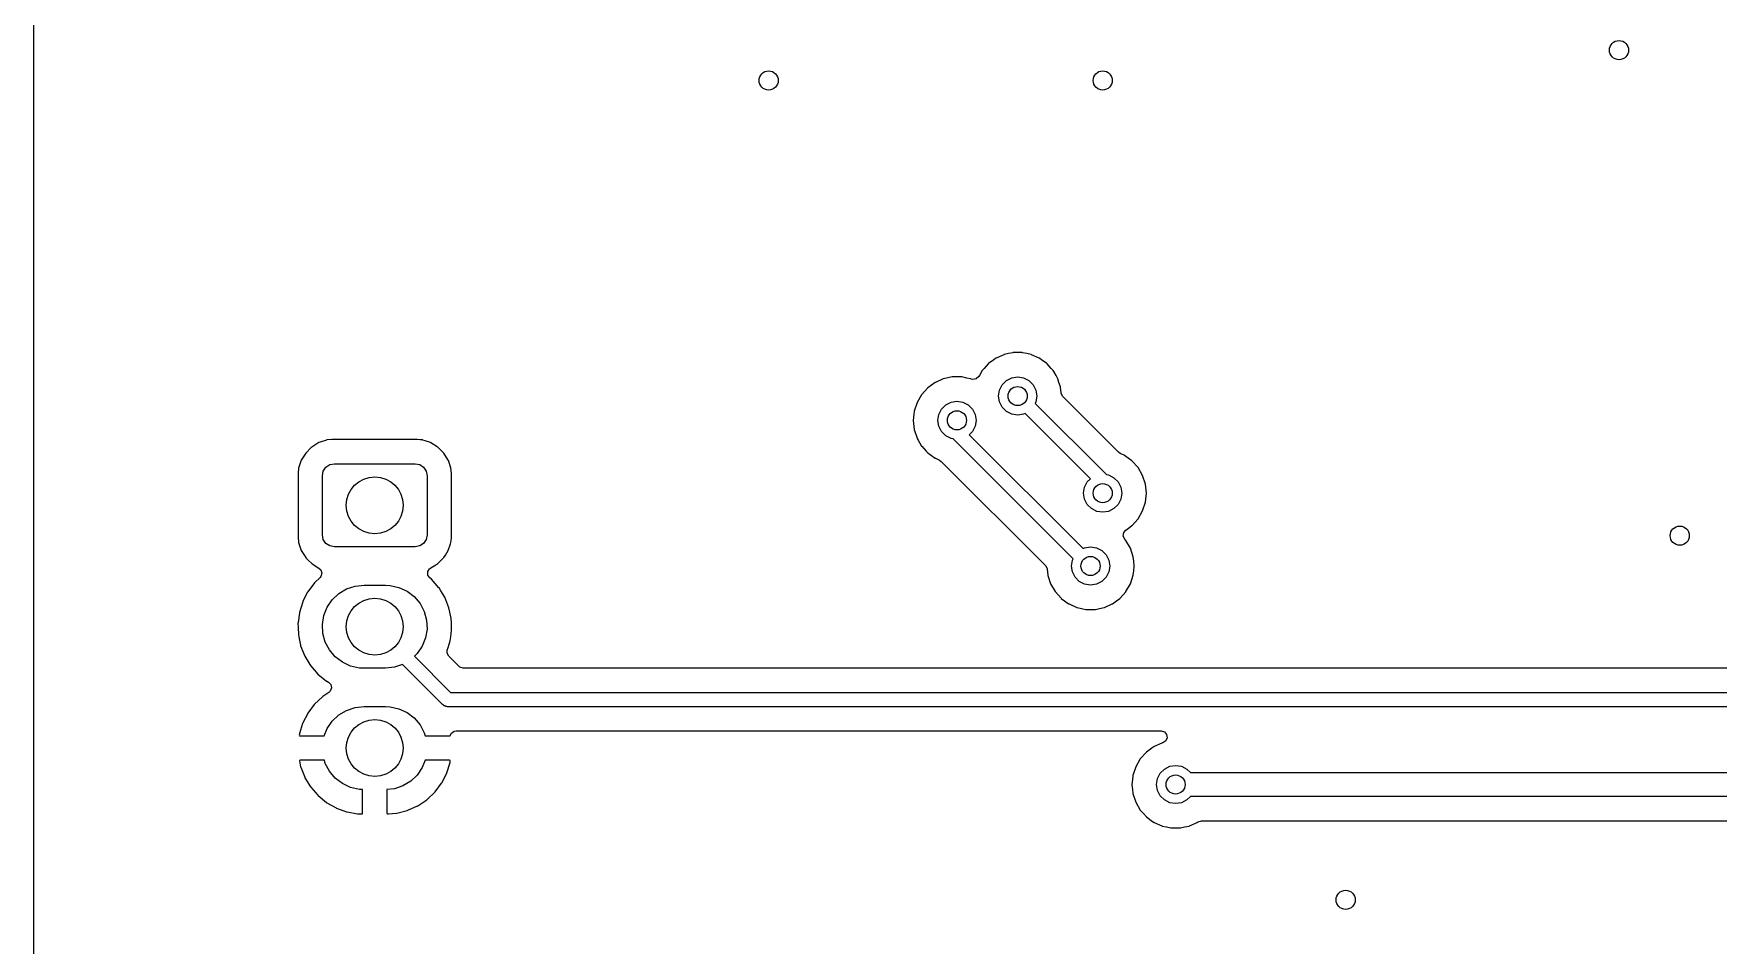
# Model space of a CAD drawing. Extents: x 51 to 243, y -135 to -54.
# Drawn here: x 51.31 to 86.53, y -94.3 to -75.22 of the extents above; entities that cross this region are included whole.
import ezdxf

# ---------------------------------------------------------------- set-up
doc = ezdxf.new("R2010")
doc.units = 0
doc.layers.add('BLACK', color=7, linetype='CONTINUOUS')

msp = doc.modelspace()

# ---------------------------------------------------------------- linework, layer by layer
at = {"layer": 'BLACK', "linetype": 'CONTINUOUS'}
for p, q in [((51.3085, -135.255), (51.3085, -53.9745)), ((71.3842, -82.0427), (71.2707, -82.1251)), ((71.4199, -82.0168), (71.3842, -82.0427)), ((71.4252, -82.0129), (71.4199, -82.0168)), ((71.4199, -82.0168), (71.4199, -82.0168)), ((71.4313, -82.0102), (71.4252, -82.0129)), ((71.5937, -81.9379), (71.4313, -82.0102)), ((71.4313, -82.0102), (71.4313, -82.0102)), ((71.5997, -81.9352), (71.5937, -81.9379)), ((71.5937, -81.9379), (71.5937, -81.9379)), ((71.6931, -81.9154), (71.5997, -81.9352)), ((71.7801, -81.8969), (71.6931, -81.9154)), ((71.7865, -81.8955), (71.7801, -81.8969)), ((71.7801, -81.8969), (71.7801, -81.8969)), ((71.9775, -81.8955), (71.7865, -81.8955)), ((71.9839, -81.8969), (71.9775, -81.8955)), ((72.0709, -81.9154), (71.9839, -81.8969)), ((71.9839, -81.8969), (71.9839, -81.8969)), ((72.1643, -81.9352), (72.0709, -81.9154)), ((72.1703, -81.9379), (72.1643, -81.9352)), ((72.3327, -82.0102), (72.1703, -81.9379)), ((72.1703, -81.9379), (72.1703, -81.9379)), ((72.3388, -82.0129), (72.3327, -82.0102)), ((72.3327, -82.0102), (72.3327, -82.0102)), ((72.3441, -82.0168), (72.3388, -82.0129)), ((72.3798, -82.0427), (72.3441, -82.0168)), ((72.3441, -82.0168), (72.3441, -82.0168)), ((72.4933, -82.1251), (72.3798, -82.0427)), ((70.5101, -82.4049), (70.4231, -82.4234)), ((70.5165, -82.4035), (70.5101, -82.4049)), ((70.5101, -82.4049), (70.5101, -82.4049)), ((70.7075, -82.4035), (70.5165, -82.4035)), ((70.7139, -82.4049), (70.7075, -82.4035)), ((70.8167, -82.4267), (70.7139, -82.4049)), ((70.7139, -82.4049), (70.7139, -82.4049)), ((71.0679, -82.397), (71.0165, -82.446)), ((71.0825, -82.3719), (71.0679, -82.397)), ((71.143, -82.2671), (71.0825, -82.3719)), ((71.1811, -82.2247), (71.143, -82.2671)), ((71.2663, -82.13), (71.1811, -82.2247)), ((71.2707, -82.1251), (71.2663, -82.13)), ((71.2663, -82.13), (71.2663, -82.13)), ((71.7584, -82.4236), (71.882, -82.404)), ((71.882, -82.404), (72.0056, -82.4236)), ((72.4977, -82.13), (72.4933, -82.1251)), ((72.5829, -82.2247), (72.4977, -82.13)), ((72.4977, -82.13), (72.4977, -82.13)), ((72.621, -82.2671), (72.5829, -82.2247)), ((72.636, -82.293), (72.621, -82.2671)), ((72.6839, -82.3759), (72.636, -82.293)), ((72.7165, -82.4324), (72.6839, -82.3759)), ((70.0007, -82.6331), (69.873, -82.7751)), ((70.1552, -82.5209), (70.0007, -82.6331)), ((70.1613, -82.5182), (70.1552, -82.5209)), ((70.3237, -82.4459), (70.1613, -82.5182)), ((70.1613, -82.5182), (70.1613, -82.5182)), ((70.3297, -82.4432), (70.3237, -82.4459)), ((70.3237, -82.4459), (70.3237, -82.4459)), ((70.4231, -82.4234), (70.3297, -82.4432)), ((70.8943, -82.4432), (70.8167, -82.4267)), ((70.9003, -82.4459), (70.8943, -82.4432)), ((70.9076, -82.4491), (70.9003, -82.4459)), ((70.9003, -82.4459), (70.9003, -82.4459)), ((70.9468, -82.4594), (70.9076, -82.4491)), ((71.0165, -82.446), (70.9468, -82.4594)), ((71.482, -82.804), (71.5016, -82.6804)), ((71.5016, -82.6804), (71.5584, -82.5689)), ((71.5584, -82.5689), (71.6469, -82.4804)), ((71.6469, -82.4804), (71.7584, -82.4236)), ((72.0056, -82.4236), (72.1171, -82.4804)), ((72.1171, -82.4804), (72.2056, -82.5689)), ((72.2056, -82.5689), (72.2624, -82.6804)), ((72.2624, -82.6804), (72.282, -82.804)), ((72.7211, -82.4465), (72.7165, -82.4324)), ((72.7453, -82.5209), (72.7211, -82.4465)), ((72.7755, -82.6141), (72.7453, -82.5209)), ((72.7762, -82.6206), (72.7755, -82.6141)), ((72.7888, -82.7398), (72.7762, -82.6206)), ((72.7762, -82.6206), (72.7762, -82.6206)), ((72.7909, -82.7534), (72.7888, -82.7398)), ((72.825, -82.8157), (72.7909, -82.7534)), ((69.7185, -83.1221), (69.7178, -83.1286)), ((69.7775, -82.9404), (69.7185, -83.1221)), ((69.873, -82.7751), (69.7775, -82.9404)), ((70.2316, -83.1884), (70.2884, -83.0769)), ((70.2884, -83.0769), (70.3769, -82.9884)), ((70.3769, -82.9884), (70.4884, -82.9316)), ((70.4884, -82.9316), (70.612, -82.912)), ((70.612, -82.912), (70.7356, -82.9316)), ((70.7356, -82.9316), (70.8471, -82.9884)), ((70.8471, -82.9884), (70.9356, -83.0769)), ((70.9356, -83.0769), (70.9924, -83.1884)), ((71.5016, -82.9276), (71.482, -82.804)), ((71.5584, -83.0391), (71.5016, -82.9276)), ((71.6469, -83.1276), (71.5584, -83.0391)), ((72.2624, -82.9276), (72.2473, -82.9572)), ((72.2473, -82.9572), (73.7386, -84.4484)), ((72.282, -82.804), (72.2624, -82.9276)), ((73.9874, -83.9781), (72.825, -82.8157)), ((69.7118, -83.185), (69.6985, -83.312)), ((69.6985, -83.312), (69.7185, -83.5019)), ((69.7178, -83.1286), (69.7118, -83.185)), ((69.7178, -83.1286), (69.7178, -83.1286)), ((70.212, -83.312), (70.2316, -83.1884)), ((70.2316, -83.4356), (70.212, -83.312)), ((70.2884, -83.5471), (70.2316, -83.4356)), ((70.9924, -83.4356), (70.9356, -83.5471)), ((70.9924, -83.1884), (71.012, -83.312)), ((71.012, -83.312), (70.9924, -83.4356)), ((71.7584, -83.1844), (71.6469, -83.1276)), ((71.882, -83.204), (71.7584, -83.1844)), ((72.0056, -83.1844), (71.882, -83.204)), ((72.0352, -83.1693), (72.0056, -83.1844)), ((73.4016, -84.5357), (72.0352, -83.1693)), ((57.2711, -83.7784), (57.1207, -83.8715)), ((57.3002, -83.7687), (57.2711, -83.7784)), ((57.4323, -83.7247), (57.3002, -83.7687)), ((57.4388, -83.7225), (57.4323, -83.7247)), ((57.4323, -83.7247), (57.4323, -83.7247)), ((57.4457, -83.7218), (57.4388, -83.7225)), ((57.5413, -83.7118), (57.4457, -83.7218)), ((57.4457, -83.7218), (57.4457, -83.7218)), ((57.5414, -83.7118), (57.5413, -83.7118)), ((57.5446, -83.7115), (57.5414, -83.7118)), ((59.3354, -83.7115), (57.5446, -83.7115)), ((59.39, -83.7171), (59.3354, -83.7115)), ((59.433, -83.7215), (59.39, -83.7171)), ((59.4399, -83.7222), (59.433, -83.7215)), ((59.433, -83.7215), (59.433, -83.7215)), ((59.4464, -83.7244), (59.4399, -83.7222)), ((59.495, -83.7405), (59.4464, -83.7244)), ((59.4464, -83.7244), (59.4464, -83.7244)), ((59.6077, -83.7779), (59.495, -83.7405)), ((59.614, -83.7817), (59.6077, -83.7779)), ((59.7476, -83.8641), (59.614, -83.7817)), ((59.614, -83.7817), (59.614, -83.7817)), ((69.7185, -83.5019), (69.7775, -83.6836)), ((69.7775, -83.6836), (69.7808, -83.6893)), ((69.7808, -83.6893), (69.7808, -83.6893)), ((69.7808, -83.6893), (69.8021, -83.7262)), ((69.8021, -83.7262), (69.873, -83.8489)), ((70.3769, -83.6356), (70.2884, -83.5471)), ((70.4884, -83.6924), (70.3769, -83.6356)), ((70.5334, -83.6996), (70.4884, -83.6924)), ((73.0407, -86.2068), (70.5334, -83.6996)), ((70.9356, -83.5471), (70.8704, -83.6123)), ((70.8704, -83.6123), (73.2528, -85.9947)), ((56.9029, -84.1473), (56.8472, -84.3151)), ((56.9957, -83.9967), (56.9029, -84.1473)), ((57.1057, -83.8865), (56.9957, -83.9967)), ((57.1155, -83.8767), (57.1057, -83.8865)), ((57.1207, -83.8715), (57.1155, -83.8767)), ((59.7583, -83.8707), (59.7476, -83.8641)), ((59.8835, -83.9957), (59.7583, -83.8707)), ((59.9765, -84.1461), (59.8835, -83.9957)), ((59.9789, -84.153), (59.9765, -84.1461)), ((60.0295, -84.3048), (59.9789, -84.153)), ((69.873, -83.8489), (69.8774, -83.8539)), ((69.8774, -83.8539), (69.8774, -83.8539)), ((69.8774, -83.8539), (69.9721, -83.959)), ((69.9721, -83.959), (70.0007, -83.9909)), ((70.0007, -83.9909), (70.1552, -84.1031)), ((70.1552, -84.1031), (70.1613, -84.1058)), ((70.1613, -84.1058), (70.1613, -84.1058)), ((70.1613, -84.1058), (70.2468, -84.1439)), ((70.2468, -84.1439), (70.2846, -84.1699)), ((70.2846, -84.1699), (72.463, -86.3483)), ((74.0252, -84.0041), (73.9874, -83.9781)), ((74.1107, -84.0422), (74.0252, -84.0041)), ((74.1168, -84.0449), (74.1107, -84.0422)), ((74.1107, -84.0422), (74.1107, -84.0422)), ((74.2713, -84.1571), (74.1168, -84.0449)), ((74.399, -84.2991), (74.2713, -84.1571)), ((56.8472, -84.3151), (56.8365, -84.4196)), ((56.8365, -84.4196), (56.8365, -85.7604)), ((57.345, -84.47), (57.364, -84.3743)), ((57.345, -85.71), (57.345, -84.47)), ((57.364, -84.3743), (57.4182, -84.2932)), ((57.4182, -84.2932), (57.4993, -84.239)), ((57.4993, -84.239), (57.595, -84.22)), ((57.595, -84.22), (59.285, -84.22)), ((59.285, -84.22), (59.3807, -84.239)), ((59.3807, -84.239), (59.4618, -84.2932)), ((59.4618, -84.2932), (59.516, -84.3743)), ((59.516, -84.3743), (59.535, -84.47)), ((59.535, -84.47), (59.535, -85.71)), ((60.0325, -84.3138), (60.0295, -84.3048)), ((60.0435, -84.4196), (60.0325, -84.3138)), ((60.0435, -85.7604), (60.0435, -84.4196)), ((73.7386, -84.4484), (73.7836, -84.4556)), ((73.7836, -84.4556), (73.8951, -84.5124)), ((73.8951, -84.5124), (73.9836, -84.6009)), ((74.4945, -84.4644), (74.399, -84.2991)), ((74.5535, -84.6461), (74.4945, -84.4644)), ((73.26, -84.836), (73.2796, -84.7124)), ((73.2796, -84.9596), (73.26, -84.836)), ((73.2796, -84.7124), (73.3364, -84.6009)), ((73.3364, -84.6009), (73.4016, -84.5357)), ((73.9836, -84.6009), (74.0404, -84.7124)), ((74.0404, -84.7124), (74.06, -84.836)), ((74.06, -84.836), (74.0404, -84.9596)), ((74.5735, -84.836), (74.5535, -84.6461)), ((74.5535, -85.0259), (74.5735, -84.836)), ((73.3364, -85.0711), (73.2796, -84.9596)), ((73.4249, -85.1596), (73.3364, -85.0711)), ((73.5364, -85.2164), (73.4249, -85.1596)), ((73.66, -85.236), (73.5364, -85.2164)), ((73.7836, -85.2164), (73.66, -85.236)), ((73.8951, -85.1596), (73.7836, -85.2164)), ((73.9836, -85.0711), (73.8951, -85.1596)), ((74.0404, -84.9596), (73.9836, -85.0711)), ((74.399, -85.3729), (74.4945, -85.2076)), ((74.4945, -85.2076), (74.5535, -85.0259)), ((74.1404, -85.6099), (74.2259, -85.5478)), ((74.2259, -85.5478), (74.2713, -85.5149)), ((74.2713, -85.5149), (74.2757, -85.51)), ((74.2757, -85.51), (74.3946, -85.3779)), ((74.3946, -85.3779), (74.399, -85.3729)), ((74.3946, -85.3779), (74.3946, -85.3779)), ((56.8365, -85.7604), (56.8368, -85.7636)), ((56.8368, -85.7636), (56.8368, -85.7636)), ((56.8368, -85.7636), (56.8463, -85.8547)), ((56.8463, -85.8547), (56.8475, -85.8662)), ((56.8475, -85.8662), (56.9034, -86.0339)), ((57.364, -85.8057), (57.345, -85.71)), ((57.4182, -85.8868), (57.364, -85.8057)), ((57.4993, -85.941), (57.4182, -85.8868)), ((57.595, -85.96), (57.4993, -85.941)), ((59.3807, -85.941), (59.285, -85.96)), ((59.4618, -85.8868), (59.3807, -85.941)), ((59.516, -85.8057), (59.4618, -85.8868)), ((59.535, -85.71), (59.516, -85.8057)), ((59.9771, -86.0327), (60.0219, -85.8978)), ((60.0219, -85.8978), (60.0306, -85.8714)), ((60.0306, -85.8714), (60.0328, -85.8649)), ((60.0306, -85.8714), (60.0306, -85.8714)), ((60.0328, -85.8649), (60.0365, -85.8288)), ((60.0365, -85.8288), (60.0423, -85.7719)), ((60.0423, -85.7719), (60.0435, -85.7604)), ((74.0901, -85.7322), (74.0989, -85.6617)), ((74.1208, -85.7962), (74.0901, -85.7322)), ((74.0989, -85.6617), (74.1404, -85.6099)), ((74.145, -85.8231), (74.1208, -85.7962)), ((74.2405, -85.9884), (74.145, -85.8231)), ((56.9034, -86.0339), (56.9965, -86.1843)), ((56.9965, -86.1843), (57.0017, -86.1895)), ((57.0017, -86.1895), (57.0491, -86.2368)), ((57.0491, -86.2368), (57.1217, -86.3093)), ((59.285, -85.96), (57.595, -85.96)), ((59.7593, -86.3085), (59.8843, -86.1833)), ((59.8843, -86.1833), (59.9165, -86.1311)), ((59.9165, -86.1311), (59.9733, -86.039)), ((59.9733, -86.039), (59.9771, -86.0327)), ((59.9733, -86.039), (59.9733, -86.039)), ((73.006, -86.36), (73.0256, -86.2364)), ((73.0256, -86.2364), (73.0407, -86.2068)), ((73.2528, -85.9947), (73.2824, -85.9796)), ((73.2824, -85.9796), (73.406, -85.96)), ((73.406, -85.96), (73.5296, -85.9796)), ((73.5296, -85.9796), (73.6411, -86.0364)), ((73.6411, -86.0364), (73.7296, -86.1249)), ((73.7296, -86.1249), (73.7864, -86.2364)), ((73.7864, -86.2364), (73.806, -86.36)), ((74.2995, -86.1701), (74.2405, -85.9884)), ((74.3002, -86.1766), (74.2995, -86.1701)), ((74.3083, -86.2532), (74.3002, -86.1766)), ((74.3002, -86.1766), (74.3002, -86.1766)), ((74.3195, -86.36), (74.3083, -86.2532)), ((57.1217, -86.3093), (57.1279, -86.3131)), ((57.1279, -86.3131), (57.1279, -86.3131)), ((57.1279, -86.3131), (57.2723, -86.4021)), ((57.2957, -86.6018), (57.1827, -86.7096)), ((57.2723, -86.4021), (57.2709, -86.4043)), ((57.2709, -86.4043), (57.3153, -86.4433)), ((57.3142, -86.5795), (57.2957, -86.6018)), ((57.3348, -86.5116), (57.3142, -86.5795)), ((57.3153, -86.4433), (57.3348, -86.5116)), ((59.5503, -86.478), (59.587, -86.4172)), ((59.5522, -86.5489), (59.5503, -86.478)), ((59.5922, -86.6076), (59.5522, -86.5489)), ((59.587, -86.4172), (59.6094, -86.4023)), ((59.6295, -86.6382), (59.5922, -86.6076)), ((59.6089, -86.4016), (59.7169, -86.3348)), ((59.6094, -86.4023), (59.6089, -86.4016)), ((59.7828, -86.8149), (59.6295, -86.6382)), ((59.7169, -86.3348), (59.7593, -86.3085)), ((72.463, -86.3483), (72.4971, -86.4106)), ((72.4971, -86.4106), (72.4992, -86.4242)), ((72.4992, -86.4242), (72.5125, -86.5499)), ((72.5125, -86.5499), (72.5145, -86.5562)), ((72.5145, -86.5562), (72.5145, -86.5562)), ((72.5145, -86.5562), (72.5223, -86.5801)), ((72.5223, -86.5801), (72.5715, -86.7316)), ((73.0256, -86.4836), (73.006, -86.36)), ((73.0824, -86.5951), (73.0256, -86.4836)), ((73.1709, -86.6836), (73.0824, -86.5951)), ((73.7296, -86.5951), (73.6411, -86.6836)), ((73.7864, -86.4836), (73.7296, -86.5951)), ((73.806, -86.36), (73.7864, -86.4836)), ((74.2405, -86.7316), (74.2995, -86.5499)), ((74.2995, -86.5499), (74.3086, -86.4633)), ((74.3086, -86.4633), (74.3188, -86.3666)), ((74.3188, -86.3666), (74.3195, -86.36)), ((57.0368, -86.9057), (56.9386, -87.0988)), ((57.0392, -86.901), (57.0368, -86.9057)), ((57.0368, -86.9057), (57.0368, -86.9057)), ((57.1788, -86.7133), (57.0392, -86.901)), ((57.1827, -86.7096), (57.1788, -86.7133)), ((57.1827, -86.7096), (57.1827, -86.7096)), ((57.5525, -87.0661), (57.689, -86.937)), ((57.689, -86.937), (57.8501, -86.8402)), ((57.8501, -86.8402), (58.0282, -86.7803)), ((58.0282, -86.7803), (58.215, -86.76)), ((58.215, -86.76), (58.665, -86.76)), ((58.665, -86.76), (58.762, -86.7654)), ((58.762, -86.7654), (58.9454, -86.8064)), ((58.9454, -86.8064), (59.1157, -86.8858)), ((59.1157, -86.8858), (59.265, -87)), ((59.7856, -86.8194), (59.7828, -86.8149)), ((59.8227, -86.8805), (59.7856, -86.8194)), ((59.7856, -86.8194), (59.7856, -86.8194)), ((59.9042, -87.0149), (59.8227, -86.8805)), ((72.5715, -86.7316), (72.667, -86.8969)), ((72.667, -86.8969), (72.6714, -86.9019)), ((72.6714, -86.9019), (72.6714, -86.9019)), ((72.6714, -86.9019), (72.7903, -87.034)), ((73.2824, -86.7404), (73.1709, -86.6836)), ((73.406, -86.76), (73.2824, -86.7404)), ((73.5296, -86.7404), (73.406, -86.76)), ((73.6411, -86.6836), (73.5296, -86.7404)), ((74.0217, -87.034), (74.1406, -86.9019)), ((74.1406, -86.9019), (74.145, -86.8969)), ((74.1406, -86.9019), (74.1406, -86.9019)), ((74.145, -86.8969), (74.2405, -86.7316)), ((56.8631, -87.3382), (56.8357, -87.5451)), ((56.8638, -87.3329), (56.8631, -87.3382)), ((56.8631, -87.3382), (56.8631, -87.3382)), ((56.9332, -87.1095), (56.8638, -87.3329)), ((56.9386, -87.0988), (56.9332, -87.1095)), ((57.377, -87.396), (57.4468, -87.2216)), ((57.4468, -87.2216), (57.5525, -87.0661)), ((59.265, -87), (59.3863, -87.1435)), ((59.3863, -87.1435), (59.4739, -87.3097)), ((59.4739, -87.3097), (59.5238, -87.4909)), ((59.9901, -87.2324), (59.9042, -87.0149)), ((59.9912, -87.2377), (59.9901, -87.2324)), ((60.0101, -87.3278), (59.9912, -87.2377)), ((59.9912, -87.2377), (59.9912, -87.2377)), ((60.0382, -87.4614), (60.0101, -87.3278)), ((72.7903, -87.034), (72.7947, -87.0389)), ((72.7947, -87.0389), (72.8626, -87.0881)), ((72.8626, -87.0881), (72.9182, -87.1286)), ((72.9182, -87.1286), (72.9492, -87.1511)), ((72.9492, -87.1511), (72.9553, -87.1538)), ((72.9553, -87.1538), (72.9553, -87.1538)), ((72.9553, -87.1538), (73.1177, -87.2261)), ((73.1177, -87.2261), (73.1237, -87.2288)), ((73.1237, -87.2288), (73.2171, -87.2486)), ((73.2171, -87.2486), (73.3041, -87.2671)), ((73.3041, -87.2671), (73.3041, -87.2671)), ((73.3041, -87.2671), (73.3105, -87.2685)), ((73.3105, -87.2685), (73.5015, -87.2685)), ((73.5015, -87.2685), (73.5079, -87.2671)), ((73.5079, -87.2671), (73.5949, -87.2486)), ((73.5079, -87.2671), (73.5079, -87.2671)), ((73.5949, -87.2486), (73.6883, -87.2288)), ((73.6883, -87.2288), (73.6943, -87.2261)), ((73.6943, -87.2261), (73.8567, -87.1538)), ((73.8567, -87.1538), (73.8628, -87.1511)), ((73.8567, -87.1538), (73.8567, -87.1538)), ((73.8628, -87.1511), (73.8938, -87.1286)), ((73.8938, -87.1286), (73.9494, -87.0881)), ((73.9494, -87.0881), (74.0173, -87.0389)), ((74.0173, -87.0389), (74.0217, -87.034)), ((56.8357, -87.5451), (56.8331, -87.5648)), ((56.8331, -87.5648), (56.8333, -87.5702)), ((56.8333, -87.5702), (56.8333, -87.5702)), ((56.8333, -87.5702), (56.8357, -87.6366)), ((56.8357, -87.6366), (56.8418, -87.7986)), ((57.3464, -87.5814), (57.377, -87.396)), ((57.3562, -87.7691), (57.3464, -87.5814)), ((59.5336, -87.6786), (59.503, -87.864)), ((59.5238, -87.4909), (59.5336, -87.6786)), ((60.0279, -87.8388), (60.0462, -87.7005)), ((60.0414, -87.5469), (60.0382, -87.4614)), ((60.0445, -87.63), (60.0414, -87.5469)), ((60.0469, -87.6952), (60.0445, -87.63)), ((60.0462, -87.7005), (60.0469, -87.6952)), ((60.0462, -87.7005), (60.0462, -87.7005)), ((56.8418, -87.7986), (56.8507, -87.8407)), ((56.8507, -87.8407), (56.8873, -88.0152)), ((56.8873, -88.0152), (56.8899, -88.0276)), ((56.8899, -88.0276), (56.9758, -88.2451)), ((57.4061, -87.9503), (57.3562, -87.7691)), ((57.4937, -88.1165), (57.4061, -87.9503)), ((59.4332, -88.0384), (59.3275, -88.1939)), ((59.503, -87.864), (59.4332, -88.0384)), ((59.9738, -88.0637), (60.0162, -87.9271)), ((60.0162, -87.9271), (60.0279, -87.8388)), ((56.9758, -88.2451), (56.9786, -88.2497)), ((56.9786, -88.2497), (57.0826, -88.4211)), ((57.615, -88.26), (57.4937, -88.1165)), ((57.7643, -88.3742), (57.615, -88.26)), ((57.9346, -88.4536), (57.7643, -88.3742)), ((59.3275, -88.1939), (59.2702, -88.2481)), ((59.2702, -88.2481), (60.0261, -89.004)), ((59.9536, -88.184), (59.9563, -88.1199)), ((59.9876, -88.2463), (59.9536, -88.184)), ((59.9563, -88.1199), (59.9738, -88.0637)), ((60.1999, -88.4586), (59.9876, -88.2463)), ((57.0826, -88.4211), (57.0972, -88.4451)), ((57.0972, -88.4451), (57.2505, -88.6218)), ((57.2505, -88.6218), (57.4314, -88.7702)), ((58.118, -88.4946), (57.9346, -88.4536)), ((58.215, -88.5), (58.118, -88.4946)), ((58.665, -88.5), (58.215, -88.5)), ((58.8518, -88.4797), (58.665, -88.5)), ((59.0207, -88.4229), (58.8518, -88.4797)), ((59.8579, -89.2601), (59.0207, -88.4229)), ((60.2208, -88.4755), (60.1999, -88.4586)), ((60.2889, -88.4955), (60.2208, -88.4755)), ((88.6059, -88.4955), (60.2889, -88.4955)), ((57.3446, -89.0959), (57.1831, -89.2499)), ((57.3528, -89.0892), (57.3446, -89.0959)), ((57.477, -89.0056), (57.3528, -89.0892)), ((57.4314, -88.7702), (57.436, -88.7728)), ((57.436, -88.7728), (57.436, -88.7728)), ((57.436, -88.7728), (57.469, -88.7916)), ((57.469, -88.7916), (57.5183, -88.8427)), ((57.5062, -88.9784), (57.477, -89.0056)), ((57.5322, -88.9123), (57.5062, -88.9784)), ((57.5183, -88.8427), (57.5322, -88.9123)), ((60.0261, -89.004), (102.046, -89.004)), ((57.0372, -89.446), (56.936, -89.6449)), ((57.0428, -89.437), (57.0372, -89.446)), ((57.176, -89.2579), (57.0428, -89.437)), ((57.1831, -89.2499), (57.176, -89.2579)), ((57.689, -89.477), (57.8501, -89.3802)), ((57.8501, -89.3802), (58.0282, -89.3203)), ((58.0282, -89.3203), (58.215, -89.3)), ((58.215, -89.3), (58.665, -89.3)), ((58.665, -89.3), (58.762, -89.3054)), ((58.762, -89.3054), (58.9454, -89.3464)), ((58.9454, -89.3464), (59.1157, -89.4258)), ((59.1157, -89.4258), (59.265, -89.54)), ((59.875, -89.2699), (59.8579, -89.2601)), ((59.889, -89.2839), (59.875, -89.2699)), ((59.9081, -89.289), (59.889, -89.2839)), ((59.9252, -89.2989), (59.9081, -89.289)), ((59.9449, -89.2989), (59.9252, -89.2989)), ((59.964, -89.304), (59.9449, -89.2989)), ((102.108, -89.304), (59.964, -89.304)), ((56.932, -89.6548), (56.8659, -89.8679)), ((56.936, -89.6449), (56.932, -89.6548)), ((57.3851, -89.916), (57.4468, -89.7616)), ((57.4468, -89.7616), (57.5525, -89.6061)), ((57.5525, -89.6061), (57.689, -89.477)), ((59.265, -89.54), (59.3863, -89.6835)), ((59.3863, -89.6835), (59.4739, -89.8497)), ((60.0434, -89.856), (60.1031, -89.8176)), ((60.1031, -89.8176), (60.1386, -89.8125)), ((60.1386, -89.8125), (74.8824, -89.8125)), ((74.8824, -89.8125), (74.9505, -89.8325)), ((56.8636, -89.8783), (56.861, -89.898)), ((56.861, -89.898), (56.8632, -89.9122)), ((56.8632, -89.9122), (56.8763, -89.916)), ((56.8659, -89.8679), (56.8636, -89.8783)), ((56.8763, -89.916), (57.3851, -89.916)), ((59.4739, -89.8497), (59.4922, -89.916)), ((59.4922, -89.916), (60.0016, -89.916)), ((60.0016, -89.916), (60.0169, -89.9115)), ((60.0169, -89.9115), (60.0194, -89.9086)), ((60.0194, -89.9086), (60.0434, -89.856)), ((74.7155, -90.1494), (74.5727, -90.2531)), ((74.7219, -90.1448), (74.7155, -90.1494)), ((74.7272, -90.1409), (74.7219, -90.1448)), ((74.7219, -90.1448), (74.7219, -90.1448)), ((74.7333, -90.1382), (74.7272, -90.1409)), ((74.8957, -90.0659), (74.7333, -90.1382)), ((74.7333, -90.1382), (74.7333, -90.1382)), ((74.9017, -90.0632), (74.8957, -90.0659)), ((74.8957, -90.0659), (74.8957, -90.0659)), ((74.9086, -90.0617), (74.9017, -90.0632)), ((74.9179, -90.0594), (74.9086, -90.0617)), ((74.9776, -90.021), (74.9179, -90.0594)), ((74.9505, -89.8325), (74.997, -89.8862)), ((75.0071, -89.9564), (74.9776, -90.021)), ((74.997, -89.8862), (75.0071, -89.9564)), ((56.8648, -90.428), (56.8633, -90.4386)), ((56.8633, -90.4386), (56.8893, -90.5622)), ((56.8784, -90.424), (56.8648, -90.428)), ((57.3878, -90.424), (56.8784, -90.424)), ((57.4061, -90.4903), (57.3878, -90.424)), ((57.4937, -90.6565), (57.4061, -90.4903)), ((59.4949, -90.424), (59.4332, -90.5784)), ((60.0037, -90.424), (59.4949, -90.424)), ((59.948, -90.6852), (60.0141, -90.4721)), ((60.0168, -90.4278), (60.0037, -90.424)), ((60.0141, -90.4721), (60.0164, -90.4617)), ((60.0164, -90.4617), (60.019, -90.442)), ((60.019, -90.442), (60.0168, -90.4278)), ((74.445, -90.3951), (74.3495, -90.5604)), ((74.5727, -90.2531), (74.445, -90.3951)), ((56.8893, -90.5622), (56.8923, -90.5724)), ((56.8923, -90.5724), (56.9743, -90.78)), ((56.9743, -90.78), (56.979, -90.7895)), ((56.979, -90.7895), (57.0948, -90.9803)), ((57.615, -90.8), (57.4937, -90.6565)), ((57.7643, -90.9142), (57.615, -90.8)), ((59.191, -90.863), (59.0299, -90.9598)), ((59.3275, -90.7339), (59.191, -90.863)), ((59.4332, -90.5784), (59.3275, -90.7339)), ((59.8428, -90.894), (59.944, -90.6951)), ((59.944, -90.6951), (59.948, -90.6852)), ((74.2817, -90.8252), (74.2705, -90.932)), ((74.2898, -90.7486), (74.2817, -90.8252)), ((74.2905, -90.7421), (74.2898, -90.7486)), ((74.2898, -90.7486), (74.2898, -90.7486)), ((74.3495, -90.5604), (74.2905, -90.7421)), ((74.784, -90.932), (74.8036, -90.8084)), ((74.8036, -90.8084), (74.8604, -90.6969)), ((74.8604, -90.6969), (74.9489, -90.6084)), ((74.9489, -90.6084), (75.0604, -90.5516)), ((75.0604, -90.5516), (75.184, -90.532)), ((75.184, -90.532), (75.3076, -90.5516)), ((75.3076, -90.5516), (75.4191, -90.6084)), ((75.4191, -90.6084), (75.4927, -90.682)), ((75.4927, -90.682), (99.2593, -90.682)), ((57.0948, -90.9803), (57.1011, -90.9889)), ((57.1011, -90.9889), (57.2473, -91.1574)), ((57.2473, -91.1574), (57.255, -91.1649)), ((57.255, -91.1649), (57.4275, -91.3064)), ((57.9346, -90.9936), (57.7643, -90.9142)), ((58.118, -91.0346), (57.9346, -90.9936)), ((58.186, -91.0384), (58.118, -91.0346)), ((58.186, -91.5345), (58.186, -91.0384)), ((58.8518, -91.0197), (58.694, -91.0369)), ((58.694, -91.0369), (58.694, -91.5299)), ((59.0299, -90.9598), (58.8518, -91.0197)), ((59.5354, -91.2441), (59.6969, -91.0901)), ((59.6969, -91.0901), (59.704, -91.0821)), ((59.704, -91.0821), (59.8372, -90.903)), ((59.8372, -90.903), (59.8428, -90.894)), ((74.2705, -90.932), (74.2712, -90.9386)), ((74.2712, -90.9386), (74.2814, -91.0353)), ((74.2814, -91.0353), (74.2905, -91.1219)), ((74.2905, -91.1219), (74.3495, -91.3036)), ((74.8036, -91.0556), (74.784, -90.932)), ((74.8604, -91.1671), (74.8036, -91.0556)), ((74.9489, -91.2556), (74.8604, -91.1671)), ((75.4927, -91.182), (75.4191, -91.2556)), ((99.2593, -91.182), (75.4927, -91.182)), ((57.4275, -91.3064), (57.4363, -91.3124)), ((57.4363, -91.3124), (57.6303, -91.4228)), ((57.6303, -91.4228), (57.6399, -91.4273)), ((57.6399, -91.4273), (57.8497, -91.5034)), ((57.8497, -91.5034), (57.86, -91.5062)), ((57.86, -91.5062), (58.0808, -91.5461)), ((58.0808, -91.5461), (58.089, -91.547)), ((58.089, -91.547), (58.1079, -91.5479)), ((58.1079, -91.5479), (58.1108, -91.548)), ((58.1108, -91.548), (58.1679, -91.548)), ((58.1679, -91.548), (58.1831, -91.5435)), ((58.1831, -91.5435), (58.1843, -91.5421)), ((58.1843, -91.5421), (58.186, -91.5345)), ((58.694, -91.5299), (58.6985, -91.5451)), ((58.6985, -91.5451), (58.6999, -91.5463)), ((58.6999, -91.5463), (58.7075, -91.548)), ((58.7075, -91.548), (58.7211, -91.548)), ((58.7211, -91.548), (58.7264, -91.5478)), ((58.7264, -91.5478), (58.8927, -91.5337)), ((58.8927, -91.5337), (58.9032, -91.5319)), ((58.9032, -91.5319), (59.1192, -91.4758)), ((59.1192, -91.4758), (59.1292, -91.4723)), ((59.1292, -91.4723), (59.3327, -91.3806)), ((59.3327, -91.3806), (59.342, -91.3754)), ((59.342, -91.3754), (59.5272, -91.2508)), ((59.5272, -91.2508), (59.5354, -91.2441)), ((74.3495, -91.3036), (74.445, -91.4689)), ((74.445, -91.4689), (74.4494, -91.4739)), ((74.4494, -91.4739), (74.4494, -91.4739)), ((74.4494, -91.4739), (74.5109, -91.5421)), ((74.5109, -91.5421), (74.5727, -91.6109)), ((75.0604, -91.3124), (74.9489, -91.2556)), ((75.184, -91.332), (75.0604, -91.3124)), ((75.3076, -91.3124), (75.184, -91.332)), ((75.4191, -91.2556), (75.3076, -91.3124)), ((74.5727, -91.6109), (74.6718, -91.6829)), ((74.6718, -91.6829), (74.7219, -91.7192)), ((74.7219, -91.7192), (74.7272, -91.7231)), ((74.7272, -91.7231), (74.7333, -91.7258)), ((74.7333, -91.7258), (74.7333, -91.7258)), ((74.7333, -91.7258), (74.8957, -91.7981)), ((74.8957, -91.7981), (74.9017, -91.8008)), ((74.9017, -91.8008), (74.9951, -91.8206)), ((74.9951, -91.8206), (75.0821, -91.8391)), ((75.0821, -91.8391), (75.0821, -91.8391)), ((75.0821, -91.8391), (75.0885, -91.8405)), ((75.0885, -91.8405), (75.2795, -91.8405)), ((75.2795, -91.8405), (75.2859, -91.8391)), ((75.2859, -91.8391), (75.3729, -91.8206)), ((75.2859, -91.8391), (75.2859, -91.8391)), ((75.3729, -91.8206), (75.4663, -91.8008)), ((75.4663, -91.8008), (75.4723, -91.7981)), ((75.4723, -91.7981), (75.6347, -91.7258)), ((75.6347, -91.7258), (75.6408, -91.7231)), ((75.6347, -91.7258), (75.6347, -91.7258)), ((75.6408, -91.7231), (75.6461, -91.7192)), ((75.6461, -91.7192), (75.6525, -91.7146)), ((75.6461, -91.7192), (75.6461, -91.7192)), ((75.6525, -91.7146), (75.7266, -91.6905)), ((75.7266, -91.6905), (99.0254, -91.6905))]:
    msp.add_line(p, q, dxfattribs=at)
at = {"layer": 'BLACK'}
for centre, radius in [((84.455, -75.565), 0.2), ((66.675, -76.2), 0.2), ((73.66, -76.2), 0.2), ((71.882, -82.804), 0.2), ((70.612, -83.312), 0.2), ((58.44, -85.09), 0.595), ((73.66, -84.836), 0.2), ((85.725, -85.725), 0.2), ((73.406, -86.36), 0.2), ((58.44, -87.63), 0.595), ((58.44, -90.17), 0.595), ((75.184, -90.932), 0.2), ((78.74, -93.345), 0.2)]:
    msp.add_circle(centre, radius, dxfattribs=at)

doc.saveas('drawing.dxf')
